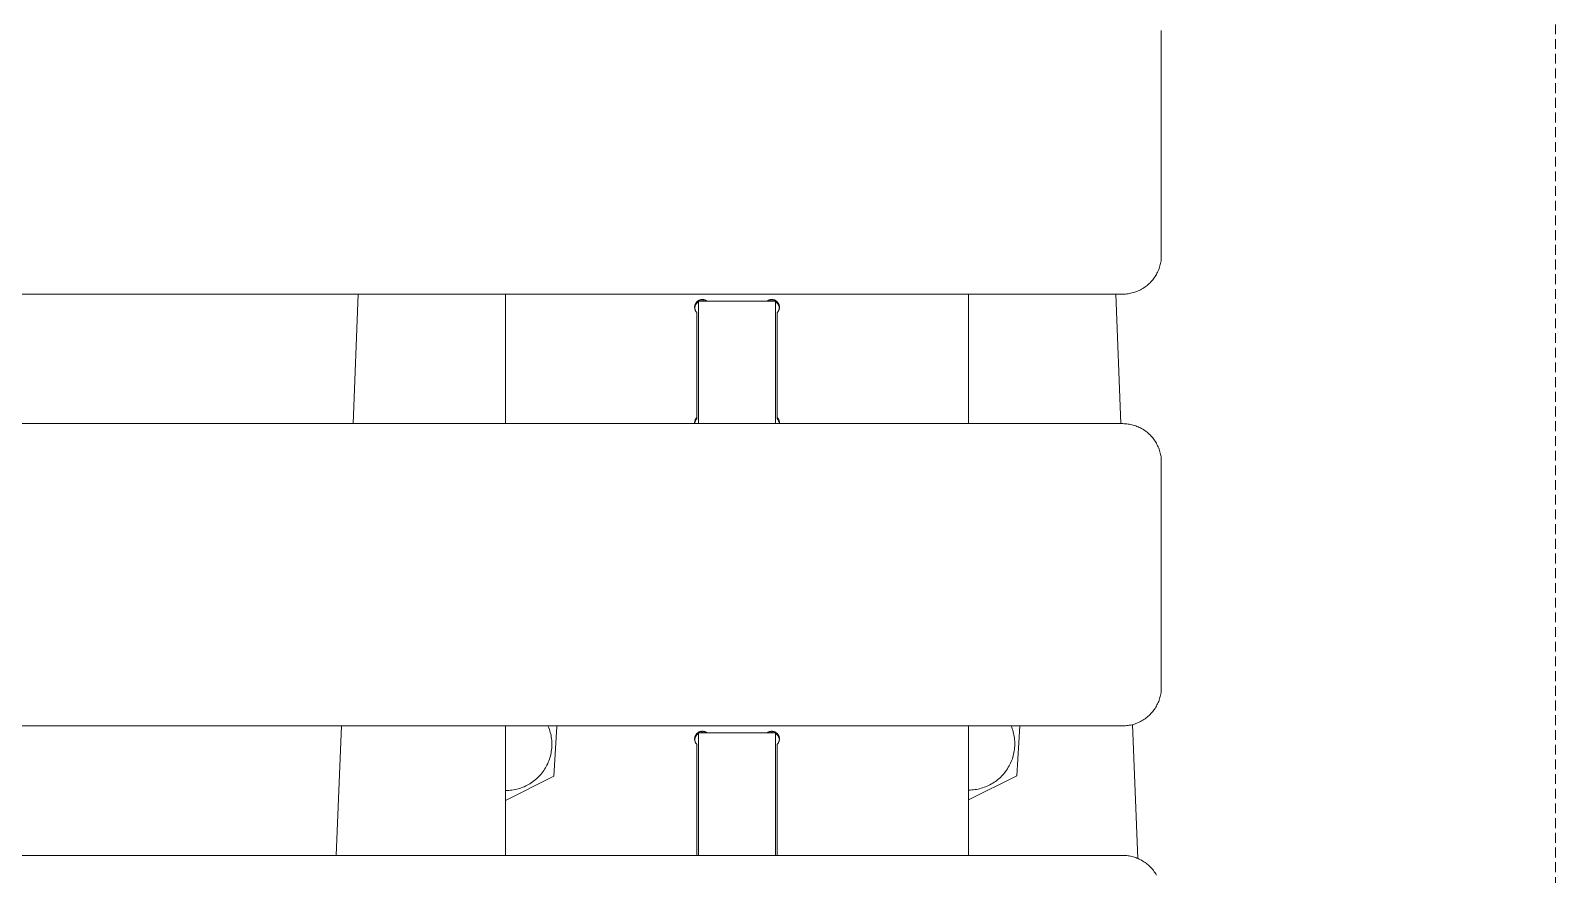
# Model space of a CAD drawing. Header units: millimetres. Extents: x -80 to 4518, y -398 to 2524.
# Drawn here: x 513.5 to 711.1, y -122.3 to -12.9 of the extents above; entities that cross this region are included whole.
import ezdxf

# ---------------------------------------------------------------- set-up
doc = ezdxf.new("R2010")
doc.units = ezdxf.units.MM
doc.linetypes.add('HIDDEN', pattern=[1.905, 1.27, -0.635])
doc.layers.add('ZANO_R', color=7, linetype='Continuous', lineweight=0)
doc.layers.add('ZANO_R_przerywana', color=7, linetype='HIDDEN', lineweight=0)

msp = doc.modelspace()

# ---------------------------------------------------------------- linework, layer by layer
at = {"layer": 'ZANO_R'}
for p, q in [((660.05, -12.89), (660.05, -40.87)), ((660.05, -40.87), (660.05, -42.05)), ((659.87, -43.4), (659.82, -43.56)), ((659.91, -43.23), (659.87, -43.4)), ((659.95, -43.07), (659.91, -43.23)), ((659.98, -42.9), (659.95, -43.07)), ((660.01, -42.73), (659.98, -42.9)), ((660.03, -42.56), (660.01, -42.73)), ((660.04, -42.39), (660.03, -42.56)), ((660.05, -42.22), (660.04, -42.39)), ((660.05, -42.05), (660.05, -42.22)), ((658.71, -45.46), (658.59, -45.59)), ((658.82, -45.34), (658.71, -45.46)), ((658.93, -45.21), (658.82, -45.34)), ((659.04, -45.07), (658.93, -45.21)), ((659.14, -44.93), (659.04, -45.07)), ((659.24, -44.79), (659.14, -44.93)), ((659.33, -44.65), (659.24, -44.79)), ((659.41, -44.5), (659.33, -44.65)), ((659.49, -44.35), (659.41, -44.5)), ((659.57, -44.2), (659.49, -44.35)), ((659.64, -44.04), (659.57, -44.2)), ((659.71, -43.88), (659.64, -44.04)), ((659.77, -43.72), (659.71, -43.88)), ((659.82, -43.56), (659.77, -43.72)), ((655.05, -47.05), (361.15, -47.05)), ((555.95, -47.05), (555.29, -63.84)), ((575.05, -63.84), (575.05, -47.05)), ((635.05, -47.05), (635.05, -63.84)), ((654.81, -63.84), (654.16, -47.05)), ((655.23, -47.05), (655.05, -47.05)), ((655.4, -47.04), (655.23, -47.05)), ((655.57, -47.02), (655.4, -47.04)), ((655.74, -47), (655.57, -47.02)), ((655.9, -46.98), (655.74, -47)), ((656.07, -46.95), (655.9, -46.98)), ((656.24, -46.91), (656.07, -46.95)), ((656.4, -46.86), (656.24, -46.91)), ((656.57, -46.82), (656.4, -46.86)), ((656.73, -46.76), (656.57, -46.82)), ((656.89, -46.7), (656.73, -46.76)), ((657.05, -46.64), (656.89, -46.7)), ((657.2, -46.57), (657.05, -46.64)), ((657.35, -46.49), (657.2, -46.57)), ((657.5, -46.41), (657.35, -46.49)), ((657.65, -46.32), (657.5, -46.41)), ((657.8, -46.23), (657.65, -46.32)), ((657.94, -46.13), (657.8, -46.23)), ((658.08, -46.03), (657.94, -46.13)), ((658.21, -45.93), (658.08, -46.03)), ((658.34, -45.82), (658.21, -45.93)), ((658.47, -45.7), (658.34, -45.82)), ((658.59, -45.59), (658.47, -45.7)), ((599.57, -48.68), (599.56, -48.72)), ((599.56, -48.72), (599.56, -48.75)), ((599.56, -48.75), (599.56, -48.78)), ((599.56, -48.78), (599.56, -48.82)), ((599.56, -48.82), (599.57, -48.85)), ((599.58, -48.58), (599.57, -48.61)), ((599.57, -48.61), (599.57, -48.65)), ((599.57, -48.65), (599.57, -48.68)), ((599.58, -48.74), (599.57, -48.78)), ((599.57, -48.78), (599.57, -48.81)), ((599.57, -48.81), (599.57, -48.84)), ((599.57, -48.85), (599.57, -48.89)), ((599.57, -48.89), (599.58, -48.92)), ((599.59, -48.54), (599.58, -48.58)), ((599.59, -48.71), (599.58, -48.74)), ((599.58, -48.92), (599.58, -48.96)), ((599.58, -48.96), (599.59, -48.99)), ((599.6, -48.48), (599.59, -48.51)), ((599.59, -48.51), (599.59, -48.54)), ((599.6, -48.64), (599.59, -48.68)), ((599.59, -48.68), (599.59, -48.71)), ((599.59, -48.99), (599.6, -49.02)), ((599.61, -48.44), (599.6, -48.48)), ((599.61, -48.61), (599.6, -48.64)), ((599.6, -49.02), (599.61, -49.06)), ((599.62, -48.41), (599.61, -48.44)), ((599.62, -48.58), (599.61, -48.61)), ((599.61, -49.06), (599.62, -49.09)), ((599.64, -48.38), (599.62, -48.41)), ((599.64, -48.55), (599.62, -48.58)), ((599.62, -49.09), (599.63, -49.12)), ((599.63, -49.12), (599.64, -49.15)), ((599.65, -48.35), (599.64, -48.38)), ((599.65, -48.52), (599.64, -48.55)), ((599.64, -49.15), (599.66, -49.19)), ((599.67, -48.32), (599.65, -48.35)), ((599.67, -48.49), (599.65, -48.52)), ((599.66, -49.19), (599.67, -49.22)), ((599.68, -48.29), (599.67, -48.32)), ((599.68, -48.46), (599.67, -48.49)), ((599.67, -49.22), (599.69, -49.25)), ((599.7, -48.26), (599.68, -48.29)), ((599.7, -48.43), (599.68, -48.46)), ((599.69, -49.25), (599.71, -49.28)), ((599.72, -48.23), (599.7, -48.26)), ((599.72, -48.4), (599.7, -48.43)), ((599.71, -49.28), (599.72, -49.31)), ((599.74, -48.2), (599.72, -48.23)), ((599.73, -48.37), (599.72, -48.4)), ((599.72, -49.31), (599.74, -49.33)), ((599.75, -48.34), (599.73, -48.37)), ((599.76, -48.17), (599.74, -48.2)), ((599.74, -49.33), (599.76, -49.36)), ((599.77, -48.31), (599.75, -48.34)), ((599.78, -48.14), (599.76, -48.17)), ((599.76, -49.36), (599.79, -49.39)), ((599.8, -48.29), (599.77, -48.31)), ((599.8, -48.12), (599.78, -48.14)), ((599.79, -49.39), (599.81, -49.42)), ((599.82, -48.09), (599.8, -48.12)), ((599.82, -48.26), (599.8, -48.29)), ((599.81, -49.42), (599.83, -49.44)), ((599.84, -48.06), (599.82, -48.09)), ((599.84, -48.24), (599.82, -48.26)), ((599.87, -48.04), (599.84, -48.06)), ((599.87, -48.21), (599.84, -48.24)), ((599.89, -48.02), (599.87, -48.04)), ((599.89, -48.19), (599.87, -48.21)), ((599.92, -47.99), (599.89, -48.02)), ((599.92, -48.17), (599.89, -48.19)), ((599.95, -47.97), (599.92, -47.99)), ((599.94, -48.15), (599.92, -48.17)), ((599.97, -48.12), (599.94, -48.15)), ((599.97, -47.95), (599.95, -47.97)), ((600, -47.93), (599.97, -47.95)), ((600, -48.1), (599.97, -48.12)), ((600.03, -47.91), (600, -47.93)), ((600.03, -48.09), (600, -48.1)), ((600.06, -47.89), (600.03, -47.91)), ((600.05, -48.07), (600.03, -48.09)), ((600.05, -47.97), (600.05, -47.97)), ((600.05, -47.97), (600.05, -47.97)), ((600.05, -47.97), (600.05, -47.97)), ((600.05, -47.97), (600.05, -47.97)), ((600.05, -47.97), (600.05, -47.97)), ((600.05, -47.97), (600.05, -48.01)), ((600.05, -47.97), (610.05, -47.97)), ((600.05, -48.01), (600.05, -48.15)), ((600.05, -48.15), (600.05, -48.78)), ((600.05, -48.78), (600.05, -50.84)), ((600.09, -47.88), (600.06, -47.89)), ((600.12, -47.86), (600.09, -47.88)), ((600.15, -47.85), (600.12, -47.86)), ((600.19, -47.83), (600.15, -47.85)), ((600.22, -47.82), (600.19, -47.83)), ((600.25, -47.81), (600.22, -47.82)), ((600.28, -47.8), (600.25, -47.81)), ((600.32, -47.79), (600.28, -47.8)), ((600.33, -47.96), (600.3, -47.97)), ((600.35, -47.78), (600.32, -47.79)), ((600.36, -47.95), (600.33, -47.96)), ((600.38, -47.78), (600.35, -47.78)), ((600.39, -47.94), (600.36, -47.95)), ((600.42, -47.77), (600.38, -47.78)), ((600.43, -47.94), (600.39, -47.94)), ((600.45, -47.77), (600.42, -47.77)), ((600.46, -47.94), (600.43, -47.94)), ((600.49, -47.76), (600.45, -47.77)), ((600.49, -47.93), (600.46, -47.94)), ((600.52, -47.76), (600.49, -47.76)), ((600.53, -47.93), (600.49, -47.93)), ((600.56, -47.76), (600.52, -47.76)), ((600.56, -47.93), (600.53, -47.93)), ((600.59, -47.76), (600.56, -47.76)), ((600.6, -47.93), (600.56, -47.93)), ((600.63, -47.76), (600.59, -47.76)), ((600.63, -47.93), (600.6, -47.93)), ((600.66, -47.77), (600.63, -47.76)), ((600.66, -47.94), (600.63, -47.93)), ((600.69, -47.77), (600.66, -47.77)), ((600.7, -47.94), (600.66, -47.94)), ((600.73, -47.78), (600.69, -47.77)), ((600.73, -47.94), (600.7, -47.94)), ((600.76, -47.78), (600.73, -47.78)), ((600.76, -47.95), (600.73, -47.94)), ((600.8, -47.79), (600.76, -47.78)), ((600.79, -47.96), (600.76, -47.95)), ((600.83, -47.97), (600.79, -47.96)), ((600.83, -47.8), (600.8, -47.79)), ((600.86, -47.81), (600.83, -47.8)), ((600.9, -47.82), (600.86, -47.81)), ((600.93, -47.83), (600.9, -47.82)), ((600.96, -47.84), (600.93, -47.83)), ((600.99, -47.86), (600.96, -47.84)), ((601.02, -47.87), (600.99, -47.86)), ((601.05, -47.89), (601.02, -47.87)), ((601.08, -47.91), (601.05, -47.89)), ((601.11, -47.93), (601.08, -47.91)), ((601.14, -47.95), (601.11, -47.93)), ((601.17, -47.97), (601.14, -47.95)), ((608.97, -47.95), (608.94, -47.97)), ((609, -47.93), (608.97, -47.95)), ((609.03, -47.91), (609, -47.93)), ((609.06, -47.89), (609.03, -47.91)), ((609.09, -47.87), (609.06, -47.89)), ((609.12, -47.86), (609.09, -47.87)), ((609.15, -47.84), (609.12, -47.86)), ((609.18, -47.83), (609.15, -47.84)), ((609.21, -47.82), (609.18, -47.83)), ((609.25, -47.81), (609.21, -47.82)), ((609.28, -47.8), (609.25, -47.81)), ((609.31, -47.79), (609.28, -47.8)), ((609.31, -47.96), (609.28, -47.97)), ((609.35, -47.78), (609.31, -47.79)), ((609.35, -47.95), (609.31, -47.96)), ((609.38, -47.78), (609.35, -47.78)), ((609.38, -47.94), (609.35, -47.95)), ((609.41, -47.77), (609.38, -47.78)), ((609.41, -47.94), (609.38, -47.94)), ((609.45, -47.77), (609.41, -47.77)), ((609.45, -47.94), (609.41, -47.94)), ((609.48, -47.76), (609.45, -47.77)), ((609.48, -47.93), (609.45, -47.94)), ((609.52, -47.76), (609.48, -47.76)), ((609.51, -47.93), (609.48, -47.93)), ((609.55, -47.93), (609.51, -47.93)), ((609.55, -47.76), (609.52, -47.76)), ((609.59, -47.76), (609.55, -47.76)), ((609.58, -47.93), (609.55, -47.93)), ((609.61, -47.93), (609.58, -47.93)), ((609.62, -47.76), (609.59, -47.76)), ((609.65, -47.94), (609.61, -47.93)), ((609.66, -47.77), (609.62, -47.76)), ((609.68, -47.94), (609.65, -47.94)), ((609.69, -47.77), (609.66, -47.77)), ((609.71, -47.94), (609.68, -47.94)), ((609.72, -47.78), (609.69, -47.77)), ((609.75, -47.95), (609.71, -47.94)), ((609.76, -47.78), (609.72, -47.78)), ((609.78, -47.96), (609.75, -47.95)), ((609.79, -47.79), (609.76, -47.78)), ((609.81, -47.97), (609.78, -47.96)), ((609.82, -47.8), (609.79, -47.79)), ((609.86, -47.81), (609.82, -47.8)), ((609.89, -47.82), (609.86, -47.81)), ((609.92, -47.83), (609.89, -47.82)), ((609.95, -47.85), (609.92, -47.83)), ((609.99, -47.86), (609.95, -47.85)), ((610.02, -47.88), (609.99, -47.86)), ((610.05, -47.89), (610.02, -47.88)), ((610.08, -47.91), (610.05, -47.89)), ((610.05, -47.97), (610.05, -47.97)), ((610.05, -47.97), (610.05, -47.97)), ((610.05, -47.97), (610.05, -47.97)), ((610.05, -47.97), (610.05, -47.97)), ((610.05, -47.97), (610.05, -47.97)), ((610.05, -47.97), (610.05, -48.01)), ((610.05, -48.01), (610.05, -48.15)), ((610.08, -48.09), (610.05, -48.07)), ((610.05, -48.15), (610.05, -48.78)), ((610.05, -48.78), (610.05, -50.84)), ((610.11, -47.93), (610.08, -47.91)), ((610.11, -48.1), (610.08, -48.09)), ((610.13, -47.95), (610.11, -47.93)), ((610.14, -48.12), (610.11, -48.1)), ((610.16, -47.97), (610.13, -47.95)), ((610.17, -48.15), (610.14, -48.12)), ((610.19, -47.99), (610.16, -47.97)), ((610.19, -48.17), (610.17, -48.15)), ((610.21, -48.02), (610.19, -47.99)), ((610.22, -48.19), (610.19, -48.17)), ((610.24, -48.04), (610.21, -48.02)), ((610.24, -48.21), (610.22, -48.19)), ((610.26, -48.06), (610.24, -48.04)), ((610.27, -48.24), (610.24, -48.21)), ((610.29, -48.09), (610.26, -48.06)), ((610.29, -48.26), (610.27, -48.24)), ((610.28, -49.44), (610.3, -49.42)), ((610.31, -48.12), (610.29, -48.09)), ((610.31, -48.29), (610.29, -48.26)), ((610.3, -49.42), (610.32, -49.39)), ((610.33, -48.14), (610.31, -48.12)), ((610.33, -48.31), (610.31, -48.29)), ((610.32, -49.39), (610.35, -49.36)), ((610.35, -48.17), (610.33, -48.14)), ((610.36, -48.34), (610.33, -48.31)), ((610.37, -48.2), (610.35, -48.17)), ((610.35, -49.36), (610.37, -49.33)), ((610.37, -48.37), (610.36, -48.34)), ((610.39, -48.23), (610.37, -48.2)), ((610.39, -48.4), (610.37, -48.37)), ((610.37, -49.33), (610.38, -49.31)), ((610.38, -49.31), (610.4, -49.28)), ((610.41, -48.26), (610.39, -48.23)), ((610.41, -48.43), (610.39, -48.4)), ((610.4, -49.28), (610.42, -49.25)), ((610.43, -48.29), (610.41, -48.26)), ((610.43, -48.46), (610.41, -48.43)), ((610.42, -49.25), (610.44, -49.22)), ((610.44, -48.32), (610.43, -48.29)), ((610.44, -48.49), (610.43, -48.46)), ((610.46, -48.35), (610.44, -48.32)), ((610.46, -48.52), (610.44, -48.49)), ((610.44, -49.22), (610.45, -49.19)), ((610.45, -49.19), (610.47, -49.15)), ((610.47, -48.38), (610.46, -48.35)), ((610.47, -48.55), (610.46, -48.52)), ((610.48, -48.41), (610.47, -48.38)), ((610.48, -48.58), (610.47, -48.55)), ((610.47, -49.15), (610.48, -49.12)), ((610.5, -48.44), (610.48, -48.41)), ((610.5, -48.61), (610.48, -48.58)), ((610.48, -49.12), (610.49, -49.09)), ((610.49, -49.09), (610.5, -49.06)), ((610.51, -48.48), (610.5, -48.44)), ((610.51, -48.64), (610.5, -48.61)), ((610.5, -49.06), (610.51, -49.02)), ((610.52, -48.51), (610.51, -48.48)), ((610.51, -48.68), (610.51, -48.64)), ((610.52, -48.71), (610.51, -48.68)), ((610.51, -49.02), (610.52, -48.99)), ((610.52, -48.54), (610.52, -48.51)), ((610.53, -48.58), (610.52, -48.54)), ((610.53, -48.74), (610.52, -48.71)), ((610.52, -48.99), (610.53, -48.96)), ((610.54, -48.61), (610.53, -48.58)), ((610.54, -48.78), (610.53, -48.74)), ((610.53, -48.92), (610.54, -48.89)), ((610.53, -48.96), (610.53, -48.92)), ((610.54, -48.65), (610.54, -48.61)), ((610.54, -48.68), (610.54, -48.65)), ((610.55, -48.72), (610.54, -48.68)), ((610.54, -48.81), (610.54, -48.78)), ((610.54, -48.84), (610.54, -48.81)), ((610.54, -48.85), (610.55, -48.82)), ((610.54, -48.89), (610.54, -48.85)), ((610.55, -48.75), (610.55, -48.72)), ((610.55, -48.78), (610.55, -48.75)), ((610.55, -48.82), (610.55, -48.78)), ((599.83, -49.44), (599.85, -49.47)), ((599.85, -49.47), (599.85, -63.03)), ((600.05, -50.84), (600.05, -60.83)), ((610.05, -50.84), (610.05, -60.83)), ((610.25, -49.47), (610.28, -49.44)), ((610.25, -63.03), (610.25, -49.47)), ((600.05, -60.83), (600.05, -60.96)), ((600.05, -60.96), (600.05, -63.84)), ((610.05, -60.96), (610.05, -60.83)), ((610.05, -60.96), (610.05, -63.84)), ((599.69, -63.25), (599.67, -63.28)), ((599.71, -63.22), (599.69, -63.25)), ((599.72, -63.19), (599.71, -63.22)), ((599.74, -63.16), (599.72, -63.19)), ((599.76, -63.13), (599.74, -63.16)), ((599.79, -63.1), (599.76, -63.13)), ((599.81, -63.08), (599.79, -63.1)), ((599.81, -63.24), (599.79, -63.27)), ((599.83, -63.05), (599.81, -63.08)), ((599.83, -63.22), (599.81, -63.24)), ((599.85, -63.03), (599.83, -63.05)), ((599.85, -63.2), (599.83, -63.22)), ((599.85, -63.2), (599.85, -63.03)), ((610.25, -63.2), (610.25, -63.03)), ((610.25, -63.03), (610.28, -63.05)), ((610.28, -63.22), (610.25, -63.2)), ((610.28, -63.05), (610.3, -63.08)), ((610.3, -63.24), (610.28, -63.22)), ((610.3, -63.08), (610.32, -63.1)), ((610.32, -63.27), (610.3, -63.24)), ((610.32, -63.1), (610.34, -63.13)), ((610.34, -63.13), (610.37, -63.16)), ((610.37, -63.16), (610.38, -63.19)), ((610.38, -63.19), (610.4, -63.22)), ((610.4, -63.22), (610.42, -63.25)), ((610.42, -63.25), (610.44, -63.28)), ((361.15, -63.84), (655.05, -63.84)), ((599.57, -63.64), (599.56, -63.67)), ((599.56, -63.67), (599.56, -63.71)), ((599.56, -63.71), (599.56, -63.74)), ((599.56, -63.74), (599.56, -63.77)), ((599.56, -63.77), (599.56, -63.81)), ((599.56, -63.81), (599.57, -63.84)), ((599.58, -63.57), (599.57, -63.6)), ((599.57, -63.6), (599.57, -63.64)), ((599.58, -63.72), (599.57, -63.75)), ((599.57, -63.75), (599.57, -63.78)), ((599.57, -63.78), (599.57, -63.82)), ((599.59, -63.5), (599.58, -63.53)), ((599.58, -63.53), (599.58, -63.57)), ((599.59, -63.69), (599.58, -63.72)), ((599.6, -63.47), (599.59, -63.5)), ((599.6, -63.62), (599.59, -63.65)), ((599.59, -63.65), (599.59, -63.69)), ((599.61, -63.43), (599.6, -63.47)), ((599.61, -63.59), (599.6, -63.62)), ((599.62, -63.4), (599.61, -63.43)), ((599.62, -63.56), (599.61, -63.59)), ((599.63, -63.37), (599.62, -63.4)), ((599.63, -63.53), (599.62, -63.56)), ((599.64, -63.34), (599.63, -63.37)), ((599.65, -63.5), (599.63, -63.53)), ((599.66, -63.31), (599.64, -63.34)), ((599.66, -63.47), (599.65, -63.5)), ((599.67, -63.28), (599.66, -63.31)), ((599.68, -63.44), (599.66, -63.47)), ((599.69, -63.41), (599.68, -63.44)), ((599.71, -63.38), (599.69, -63.41)), ((599.73, -63.35), (599.71, -63.38)), ((599.75, -63.32), (599.73, -63.35)), ((599.77, -63.3), (599.75, -63.32)), ((599.79, -63.27), (599.77, -63.3)), ((610.34, -63.3), (610.32, -63.27)), ((610.36, -63.32), (610.34, -63.3)), ((610.38, -63.35), (610.36, -63.32)), ((610.4, -63.38), (610.38, -63.35)), ((610.42, -63.41), (610.4, -63.38)), ((610.43, -63.44), (610.42, -63.41)), ((610.45, -63.47), (610.43, -63.44)), ((610.44, -63.28), (610.45, -63.31)), ((610.45, -63.31), (610.47, -63.34)), ((610.46, -63.5), (610.45, -63.47)), ((610.47, -63.53), (610.46, -63.5)), ((610.47, -63.34), (610.48, -63.37)), ((610.49, -63.56), (610.47, -63.53)), ((610.48, -63.37), (610.49, -63.4)), ((610.49, -63.4), (610.5, -63.43)), ((610.5, -63.59), (610.49, -63.56)), ((610.5, -63.43), (610.51, -63.47)), ((610.51, -63.62), (610.5, -63.59)), ((610.51, -63.47), (610.52, -63.5)), ((610.52, -63.65), (610.51, -63.62)), ((610.52, -63.5), (610.53, -63.53)), ((610.52, -63.69), (610.52, -63.65)), ((610.53, -63.72), (610.52, -63.69)), ((610.53, -63.53), (610.53, -63.57)), ((610.53, -63.57), (610.54, -63.6)), ((610.54, -63.75), (610.53, -63.72)), ((610.54, -63.6), (610.54, -63.64)), ((610.54, -63.64), (610.55, -63.67)), ((610.54, -63.78), (610.54, -63.75)), ((610.55, -63.77), (610.54, -63.81)), ((610.54, -63.82), (610.54, -63.78)), ((610.54, -63.81), (610.54, -63.84)), ((610.55, -63.67), (610.55, -63.71)), ((610.55, -63.71), (610.55, -63.74)), ((610.55, -63.74), (610.55, -63.77)), ((655.05, -63.84), (655.23, -63.85)), ((655.23, -63.85), (655.4, -63.85)), ((655.4, -63.85), (655.57, -63.87)), ((655.57, -63.87), (655.74, -63.89)), ((655.74, -63.89), (655.9, -63.92)), ((655.9, -63.92), (656.07, -63.95)), ((656.07, -63.95), (656.24, -63.98)), ((656.24, -63.98), (656.4, -64.03)), ((656.4, -64.03), (656.57, -64.08)), ((656.57, -64.08), (656.73, -64.13)), ((656.73, -64.13), (656.89, -64.19)), ((656.89, -64.19), (657.05, -64.26)), ((657.05, -64.26), (657.2, -64.33)), ((657.2, -64.33), (657.35, -64.4)), ((657.35, -64.4), (657.5, -64.48)), ((657.5, -64.48), (657.65, -64.57)), ((657.65, -64.57), (657.8, -64.66)), ((657.8, -64.66), (657.94, -64.76)), ((657.94, -64.76), (658.08, -64.86)), ((658.08, -64.86), (658.21, -64.96)), ((658.21, -64.96), (658.34, -65.07)), ((658.34, -65.07), (658.47, -65.19)), ((658.47, -65.19), (658.59, -65.31)), ((658.59, -65.31), (658.71, -65.43)), ((658.71, -65.43), (658.82, -65.56)), ((658.82, -65.56), (658.93, -65.69)), ((658.93, -65.69), (659.04, -65.82)), ((659.04, -65.82), (659.14, -65.96)), ((659.14, -65.96), (659.24, -66.1)), ((659.24, -66.1), (659.33, -66.24)), ((659.33, -66.24), (659.41, -66.39)), ((659.41, -66.39), (659.49, -66.54)), ((659.49, -66.54), (659.57, -66.7)), ((659.57, -66.7), (659.64, -66.85)), ((659.64, -66.85), (659.71, -67.01)), ((659.71, -67.01), (659.77, -67.17)), ((659.77, -67.17), (659.82, -67.33)), ((659.82, -67.33), (659.87, -67.49)), ((659.87, -67.49), (659.91, -67.66)), ((659.91, -67.66), (659.95, -67.83)), ((659.95, -67.83), (659.98, -67.99)), ((659.98, -67.99), (660.01, -68.16)), ((660.01, -68.16), (660.03, -68.33)), ((660.03, -68.33), (660.04, -68.5)), ((660.04, -68.5), (660.05, -68.67)), ((660.05, -68.67), (660.05, -68.84)), ((660.05, -68.84), (660.05, -96.82)), ((660.05, -96.82), (660.05, -98)), ((660.01, -98.68), (659.98, -98.85)), ((660.03, -98.51), (660.01, -98.68)), ((660.04, -98.34), (660.03, -98.51)), ((660.05, -98.17), (660.04, -98.34)), ((660.05, -98), (660.05, -98.17)), ((659.24, -100.74), (659.14, -100.88)), ((659.33, -100.6), (659.24, -100.74)), ((659.41, -100.45), (659.33, -100.6)), ((659.49, -100.3), (659.41, -100.45)), ((659.57, -100.15), (659.49, -100.3)), ((659.64, -99.99), (659.57, -100.15)), ((659.71, -99.83), (659.64, -99.99)), ((659.77, -99.67), (659.71, -99.83)), ((659.82, -99.51), (659.77, -99.67)), ((659.87, -99.35), (659.82, -99.51)), ((659.91, -99.18), (659.87, -99.35)), ((659.95, -99.02), (659.91, -99.18)), ((659.98, -98.85), (659.95, -99.02)), ((656.57, -102.77), (656.4, -102.81)), ((656.73, -102.71), (656.57, -102.77)), ((656.89, -102.65), (656.73, -102.71)), ((657.05, -102.59), (656.89, -102.65)), ((657.2, -102.52), (657.05, -102.59)), ((657.35, -102.44), (657.2, -102.52)), ((657.5, -102.36), (657.35, -102.44)), ((657.65, -102.27), (657.5, -102.36)), ((657.8, -102.18), (657.65, -102.27)), ((657.94, -102.08), (657.8, -102.18)), ((658.08, -101.98), (657.94, -102.08)), ((658.21, -101.88), (658.08, -101.98)), ((658.34, -101.77), (658.21, -101.88)), ((658.47, -101.65), (658.34, -101.77)), ((658.59, -101.54), (658.47, -101.65)), ((658.71, -101.41), (658.59, -101.54)), ((658.82, -101.29), (658.71, -101.41)), ((658.93, -101.16), (658.82, -101.29)), ((659.04, -101.02), (658.93, -101.16)), ((659.14, -100.88), (659.04, -101.02)), ((655.05, -103), (361.15, -103)), ((553.77, -103), (553.11, -119.79)), ((575.05, -119.79), (575.05, -103)), ((580.58, -103.07), (580.66, -103.26)), ((580.58, -103.07), (580.66, -103.26)), ((580.66, -103.26), (580.73, -103.46)), ((580.66, -103.26), (580.73, -103.46)), ((580.73, -103.46), (580.8, -103.65)), ((580.73, -103.46), (580.8, -103.65)), ((580.8, -103.65), (580.85, -103.85)), ((580.8, -103.65), (580.85, -103.85)), ((580.85, -103.85), (580.9, -104.05)), ((580.85, -103.85), (580.9, -104.05)), ((580.9, -104.05), (580.95, -104.26)), ((580.9, -104.05), (580.95, -104.26)), ((580.95, -104.26), (580.98, -104.46)), ((580.95, -104.26), (580.98, -104.46)), ((580.98, -104.46), (581.01, -104.67)), ((580.98, -104.46), (581.01, -104.67)), ((581.01, -104.67), (581.03, -104.87)), ((581.01, -104.67), (581.03, -104.87)), ((581.31, -109.54), (581.71, -103.07)), ((581.31, -109.54), (581.71, -103.07)), ((599.57, -104.63), (599.56, -104.67)), ((599.56, -104.67), (599.56, -104.7)), ((599.56, -104.7), (599.56, -104.73)), ((599.56, -104.73), (599.56, -104.77)), ((599.58, -104.53), (599.57, -104.56)), ((599.57, -104.56), (599.57, -104.6)), ((599.57, -104.6), (599.57, -104.63)), ((599.58, -104.69), (599.57, -104.73)), ((599.57, -104.73), (599.57, -104.76)), ((599.57, -104.76), (599.57, -104.79)), ((599.59, -104.49), (599.58, -104.53)), ((599.59, -104.66), (599.58, -104.69)), ((599.6, -104.43), (599.59, -104.46)), ((599.59, -104.46), (599.59, -104.49)), ((599.6, -104.59), (599.59, -104.63)), ((599.59, -104.63), (599.59, -104.66)), ((599.61, -104.39), (599.6, -104.43)), ((599.61, -104.56), (599.6, -104.59)), ((599.62, -104.36), (599.61, -104.39)), ((599.62, -104.53), (599.61, -104.56)), ((599.64, -104.33), (599.62, -104.36)), ((599.64, -104.5), (599.62, -104.53)), ((599.65, -104.3), (599.64, -104.33)), ((599.65, -104.47), (599.64, -104.5)), ((599.67, -104.27), (599.65, -104.3)), ((599.67, -104.44), (599.65, -104.47)), ((599.68, -104.24), (599.67, -104.27)), ((599.68, -104.41), (599.67, -104.44)), ((599.7, -104.21), (599.68, -104.24)), ((599.7, -104.38), (599.68, -104.41)), ((599.72, -104.18), (599.7, -104.21)), ((599.72, -104.35), (599.7, -104.38)), ((599.74, -104.15), (599.72, -104.18)), ((599.73, -104.32), (599.72, -104.35)), ((599.75, -104.29), (599.73, -104.32)), ((599.76, -104.12), (599.74, -104.15)), ((599.77, -104.26), (599.75, -104.29)), ((599.78, -104.09), (599.76, -104.12)), ((599.8, -104.24), (599.77, -104.26)), ((599.8, -104.07), (599.78, -104.09)), ((599.82, -104.04), (599.8, -104.07)), ((599.82, -104.21), (599.8, -104.24)), ((599.84, -104.01), (599.82, -104.04)), ((599.84, -104.19), (599.82, -104.21)), ((599.87, -103.99), (599.84, -104.01)), ((599.87, -104.16), (599.84, -104.19)), ((599.89, -103.97), (599.87, -103.99)), ((599.89, -104.14), (599.87, -104.16)), ((599.92, -103.94), (599.89, -103.97)), ((599.92, -104.12), (599.89, -104.14)), ((599.95, -103.92), (599.92, -103.94)), ((599.94, -104.1), (599.92, -104.12)), ((599.97, -104.07), (599.94, -104.1)), ((599.97, -103.9), (599.95, -103.92)), ((600, -103.88), (599.97, -103.9)), ((600, -104.05), (599.97, -104.07)), ((600.03, -103.86), (600, -103.88)), ((600.03, -104.04), (600, -104.05)), ((600.06, -103.84), (600.03, -103.86)), ((600.05, -104.02), (600.03, -104.04)), ((600.05, -103.92), (600.05, -103.92)), ((600.05, -103.92), (600.05, -103.92)), ((600.05, -103.92), (600.05, -103.92)), ((600.05, -103.92), (600.05, -103.92)), ((600.05, -103.92), (600.05, -103.92)), ((600.05, -103.92), (600.05, -103.96)), ((600.05, -103.92), (610.05, -103.92)), ((600.05, -103.96), (600.05, -104.1)), ((600.05, -104.1), (600.05, -104.73)), ((600.05, -104.73), (600.05, -106.79)), ((600.09, -103.83), (600.06, -103.84)), ((600.12, -103.81), (600.09, -103.83)), ((600.15, -103.8), (600.12, -103.81)), ((600.19, -103.78), (600.15, -103.8)), ((600.22, -103.77), (600.19, -103.78)), ((600.25, -103.76), (600.22, -103.77)), ((600.28, -103.75), (600.25, -103.76)), ((600.32, -103.74), (600.28, -103.75)), ((600.33, -103.91), (600.3, -103.92)), ((600.35, -103.73), (600.32, -103.74)), ((600.36, -103.9), (600.33, -103.91)), ((600.38, -103.73), (600.35, -103.73)), ((600.39, -103.89), (600.36, -103.9)), ((600.42, -103.72), (600.38, -103.73)), ((600.43, -103.89), (600.39, -103.89)), ((600.45, -103.72), (600.42, -103.72)), ((600.46, -103.89), (600.43, -103.89)), ((600.49, -103.71), (600.45, -103.72)), ((600.49, -103.88), (600.46, -103.89)), ((600.52, -103.71), (600.49, -103.71)), ((600.53, -103.88), (600.49, -103.88)), ((600.56, -103.71), (600.52, -103.71)), ((600.56, -103.88), (600.53, -103.88)), ((600.59, -103.71), (600.56, -103.71)), ((600.6, -103.88), (600.56, -103.88)), ((600.63, -103.71), (600.59, -103.71)), ((600.63, -103.88), (600.6, -103.88)), ((600.66, -103.72), (600.63, -103.71)), ((600.66, -103.89), (600.63, -103.88)), ((600.69, -103.72), (600.66, -103.72)), ((600.7, -103.89), (600.66, -103.89)), ((600.73, -103.73), (600.69, -103.72)), ((600.73, -103.89), (600.7, -103.89)), ((600.76, -103.73), (600.73, -103.73)), ((600.76, -103.9), (600.73, -103.89)), ((600.8, -103.74), (600.76, -103.73)), ((600.79, -103.91), (600.76, -103.9)), ((600.83, -103.92), (600.79, -103.91)), ((600.83, -103.75), (600.8, -103.74)), ((600.86, -103.76), (600.83, -103.75)), ((600.9, -103.77), (600.86, -103.76)), ((600.93, -103.78), (600.9, -103.77)), ((600.96, -103.79), (600.93, -103.78)), ((600.99, -103.81), (600.96, -103.79)), ((601.02, -103.82), (600.99, -103.81)), ((601.05, -103.84), (601.02, -103.82)), ((601.08, -103.86), (601.05, -103.84)), ((601.11, -103.88), (601.08, -103.86)), ((601.14, -103.9), (601.11, -103.88)), ((601.17, -103.92), (601.14, -103.9)), ((608.97, -103.9), (608.94, -103.92)), ((609, -103.88), (608.97, -103.9)), ((609.03, -103.86), (609, -103.88)), ((609.06, -103.84), (609.03, -103.86)), ((609.09, -103.82), (609.06, -103.84)), ((609.12, -103.81), (609.09, -103.82)), ((609.15, -103.79), (609.12, -103.81)), ((609.18, -103.78), (609.15, -103.79)), ((609.21, -103.77), (609.18, -103.78)), ((609.25, -103.76), (609.21, -103.77)), ((609.28, -103.75), (609.25, -103.76)), ((609.31, -103.74), (609.28, -103.75)), ((609.31, -103.91), (609.28, -103.92)), ((609.35, -103.73), (609.31, -103.74)), ((609.35, -103.9), (609.31, -103.91)), ((609.38, -103.73), (609.35, -103.73)), ((609.38, -103.89), (609.35, -103.9)), ((609.41, -103.72), (609.38, -103.73)), ((609.41, -103.89), (609.38, -103.89)), ((609.45, -103.72), (609.41, -103.72)), ((609.45, -103.89), (609.41, -103.89)), ((609.48, -103.71), (609.45, -103.72)), ((609.48, -103.88), (609.45, -103.89)), ((609.52, -103.71), (609.48, -103.71)), ((609.51, -103.88), (609.48, -103.88)), ((609.55, -103.88), (609.51, -103.88)), ((609.55, -103.71), (609.52, -103.71)), ((609.59, -103.71), (609.55, -103.71)), ((609.58, -103.88), (609.55, -103.88)), ((609.61, -103.88), (609.58, -103.88)), ((609.62, -103.71), (609.59, -103.71)), ((609.65, -103.89), (609.61, -103.88)), ((609.66, -103.72), (609.62, -103.71)), ((609.68, -103.89), (609.65, -103.89)), ((609.69, -103.72), (609.66, -103.72)), ((609.71, -103.89), (609.68, -103.89)), ((609.72, -103.73), (609.69, -103.72)), ((609.75, -103.9), (609.71, -103.89)), ((609.76, -103.73), (609.72, -103.73)), ((609.78, -103.91), (609.75, -103.9)), ((609.79, -103.74), (609.76, -103.73)), ((609.81, -103.92), (609.78, -103.91)), ((609.82, -103.75), (609.79, -103.74)), ((609.86, -103.76), (609.82, -103.75)), ((609.89, -103.77), (609.86, -103.76)), ((609.92, -103.78), (609.89, -103.77)), ((609.95, -103.8), (609.92, -103.78)), ((609.99, -103.81), (609.95, -103.8)), ((610.02, -103.83), (609.99, -103.81)), ((610.05, -103.84), (610.02, -103.83)), ((610.08, -103.86), (610.05, -103.84)), ((610.05, -103.92), (610.05, -103.92)), ((610.05, -103.92), (610.05, -103.92)), ((610.05, -103.92), (610.05, -103.92)), ((610.05, -103.92), (610.05, -103.92)), ((610.05, -103.92), (610.05, -103.92)), ((610.05, -103.92), (610.05, -103.96)), ((610.05, -103.96), (610.05, -104.1)), ((610.08, -104.04), (610.05, -104.02)), ((610.05, -104.1), (610.05, -104.73)), ((610.05, -104.73), (610.05, -106.79)), ((610.11, -103.88), (610.08, -103.86)), ((610.11, -104.05), (610.08, -104.04)), ((610.13, -103.9), (610.11, -103.88)), ((610.14, -104.07), (610.11, -104.05)), ((610.16, -103.92), (610.13, -103.9)), ((610.17, -104.1), (610.14, -104.07)), ((610.19, -103.94), (610.16, -103.92)), ((610.19, -104.12), (610.17, -104.1)), ((610.21, -103.97), (610.19, -103.94)), ((610.22, -104.14), (610.19, -104.12)), ((610.24, -103.99), (610.21, -103.97)), ((610.24, -104.16), (610.22, -104.14)), ((610.26, -104.01), (610.24, -103.99)), ((610.27, -104.19), (610.24, -104.16)), ((610.29, -104.04), (610.26, -104.01)), ((610.29, -104.21), (610.27, -104.19)), ((610.31, -104.07), (610.29, -104.04)), ((610.31, -104.24), (610.29, -104.21)), ((610.33, -104.09), (610.31, -104.07)), ((610.33, -104.26), (610.31, -104.24)), ((610.35, -104.12), (610.33, -104.09)), ((610.36, -104.29), (610.33, -104.26)), ((610.37, -104.15), (610.35, -104.12)), ((610.37, -104.32), (610.36, -104.29)), ((610.39, -104.18), (610.37, -104.15)), ((610.39, -104.35), (610.37, -104.32)), ((610.41, -104.21), (610.39, -104.18)), ((610.41, -104.38), (610.39, -104.35)), ((610.43, -104.24), (610.41, -104.21)), ((610.43, -104.41), (610.41, -104.38)), ((610.44, -104.27), (610.43, -104.24)), ((610.44, -104.44), (610.43, -104.41)), ((610.46, -104.3), (610.44, -104.27)), ((610.46, -104.47), (610.44, -104.44)), ((610.47, -104.33), (610.46, -104.3)), ((610.47, -104.5), (610.46, -104.47)), ((610.48, -104.36), (610.47, -104.33)), ((610.48, -104.53), (610.47, -104.5)), ((610.5, -104.39), (610.48, -104.36)), ((610.5, -104.56), (610.48, -104.53)), ((610.51, -104.43), (610.5, -104.39)), ((610.51, -104.59), (610.5, -104.56)), ((610.52, -104.46), (610.51, -104.43)), ((610.51, -104.63), (610.51, -104.59)), ((610.52, -104.66), (610.51, -104.63)), ((610.52, -104.49), (610.52, -104.46)), ((610.53, -104.53), (610.52, -104.49)), ((610.53, -104.69), (610.52, -104.66)), ((610.54, -104.56), (610.53, -104.53)), ((610.54, -104.73), (610.53, -104.69)), ((610.54, -104.6), (610.54, -104.56)), ((610.54, -104.63), (610.54, -104.6)), ((610.55, -104.67), (610.54, -104.63)), ((610.54, -104.76), (610.54, -104.73)), ((610.54, -104.79), (610.54, -104.76)), ((610.55, -104.7), (610.55, -104.67)), ((610.55, -104.73), (610.55, -104.7)), ((610.55, -104.77), (610.55, -104.73)), ((635.05, -103), (635.05, -119.79)), ((635.05, -103), (635.05, -119.79)), ((640.58, -103), (640.66, -103.19)), ((640.58, -103), (640.66, -103.19)), ((640.66, -103.19), (640.73, -103.39)), ((640.66, -103.19), (640.73, -103.39)), ((640.73, -103.39), (640.8, -103.58)), ((640.73, -103.39), (640.8, -103.58)), ((640.8, -103.58), (640.85, -103.78)), ((640.8, -103.58), (640.85, -103.78)), ((640.85, -103.78), (640.9, -103.99)), ((640.85, -103.78), (640.9, -103.99)), ((640.9, -103.99), (640.95, -104.19)), ((640.9, -103.99), (640.95, -104.19)), ((640.95, -104.19), (640.98, -104.39)), ((640.95, -104.19), (640.98, -104.39)), ((640.98, -104.39), (641.01, -104.6)), ((640.98, -104.39), (641.01, -104.6)), ((641.01, -104.6), (641.03, -104.8)), ((641.01, -104.6), (641.03, -104.8)), ((641.31, -109.47), (641.71, -103)), ((641.31, -109.47), (641.71, -103)), ((655.23, -103), (655.05, -103)), ((655.4, -102.99), (655.23, -103)), ((655.57, -102.97), (655.4, -102.99)), ((655.74, -102.95), (655.57, -102.97)), ((655.9, -102.93), (655.74, -102.95)), ((656.07, -102.9), (655.9, -102.93)), ((656.24, -102.86), (656.07, -102.9)), ((656.4, -102.81), (656.24, -102.86)), ((657.01, -120.19), (656.33, -102.83)), ((580.91, -106.73), (580.86, -106.93)), ((580.91, -106.73), (580.86, -106.93)), ((580.95, -106.52), (580.91, -106.73)), ((580.95, -106.52), (580.91, -106.73)), ((580.98, -106.32), (580.95, -106.52)), ((580.98, -106.32), (580.95, -106.52)), ((581.01, -106.11), (580.98, -106.32)), ((581.01, -106.11), (580.98, -106.32)), ((581.03, -105.91), (581.01, -106.11)), ((581.03, -105.91), (581.01, -106.11)), ((581.03, -104.87), (581.05, -105.08)), ((581.03, -104.87), (581.05, -105.08)), ((581.05, -105.7), (581.03, -105.91)), ((581.05, -105.7), (581.03, -105.91)), ((581.05, -105.08), (581.05, -105.29)), ((581.05, -105.08), (581.05, -105.29)), ((581.05, -105.29), (581.05, -105.49)), ((581.05, -105.29), (581.05, -105.49)), ((581.05, -105.49), (581.05, -105.7)), ((581.05, -105.49), (581.05, -105.7)), ((599.56, -104.77), (599.57, -104.8)), ((599.57, -104.8), (599.57, -104.84)), ((599.57, -104.84), (599.58, -104.87)), ((599.58, -104.87), (599.58, -104.91)), ((599.58, -104.91), (599.59, -104.94)), ((599.59, -104.94), (599.6, -104.97)), ((599.6, -104.97), (599.61, -105.01)), ((599.61, -105.01), (599.62, -105.04)), ((599.62, -105.04), (599.63, -105.07)), ((599.63, -105.07), (599.64, -105.1)), ((599.64, -105.1), (599.66, -105.14)), ((599.66, -105.14), (599.67, -105.17)), ((599.67, -105.17), (599.69, -105.2)), ((599.69, -105.2), (599.71, -105.23)), ((599.71, -105.23), (599.72, -105.26)), ((599.72, -105.26), (599.74, -105.28)), ((599.74, -105.28), (599.76, -105.31)), ((599.76, -105.31), (599.79, -105.34)), ((599.79, -105.34), (599.81, -105.37)), ((599.81, -105.37), (599.83, -105.39)), ((599.83, -105.39), (599.85, -105.42)), ((599.85, -105.42), (599.85, -119.79)), ((610.25, -105.42), (610.28, -105.39)), ((610.25, -119.79), (610.25, -105.42)), ((610.28, -105.39), (610.3, -105.37)), ((610.3, -105.37), (610.32, -105.34)), ((610.32, -105.34), (610.35, -105.31)), ((610.35, -105.31), (610.37, -105.28)), ((610.37, -105.28), (610.38, -105.26)), ((610.38, -105.26), (610.4, -105.23)), ((610.4, -105.23), (610.42, -105.2)), ((610.42, -105.2), (610.44, -105.17)), ((610.44, -105.17), (610.45, -105.14)), ((610.45, -105.14), (610.47, -105.1)), ((610.47, -105.1), (610.48, -105.07)), ((610.48, -105.07), (610.49, -105.04)), ((610.49, -105.04), (610.5, -105.01)), ((610.5, -105.01), (610.51, -104.97)), ((610.51, -104.97), (610.52, -104.94)), ((610.52, -104.94), (610.53, -104.91)), ((610.53, -104.87), (610.54, -104.84)), ((610.53, -104.91), (610.53, -104.87)), ((610.54, -104.8), (610.55, -104.77)), ((610.54, -104.84), (610.54, -104.8)), ((640.91, -106.66), (640.86, -106.86)), ((640.91, -106.66), (640.86, -106.86)), ((640.95, -106.45), (640.91, -106.66)), ((640.95, -106.45), (640.91, -106.66)), ((640.98, -106.25), (640.95, -106.45)), ((640.98, -106.25), (640.95, -106.45)), ((641.01, -106.05), (640.98, -106.25)), ((641.01, -106.05), (640.98, -106.25)), ((641.03, -105.84), (641.01, -106.05)), ((641.03, -105.84), (641.01, -106.05)), ((641.03, -104.8), (641.05, -105.01)), ((641.03, -104.8), (641.05, -105.01)), ((641.05, -105.63), (641.03, -105.84)), ((641.05, -105.63), (641.03, -105.84)), ((641.05, -105.01), (641.05, -105.22)), ((641.05, -105.01), (641.05, -105.22)), ((641.05, -105.22), (641.05, -105.42)), ((641.05, -105.22), (641.05, -105.42)), ((641.05, -105.42), (641.05, -105.63)), ((641.05, -105.42), (641.05, -105.63)), ((580.11, -108.63), (579.99, -108.8)), ((580.11, -108.63), (579.99, -108.8)), ((580.22, -108.45), (580.11, -108.63)), ((580.22, -108.45), (580.11, -108.63)), ((580.32, -108.27), (580.22, -108.45)), ((580.32, -108.27), (580.22, -108.45)), ((580.42, -108.09), (580.32, -108.27)), ((580.42, -108.09), (580.32, -108.27)), ((580.51, -107.9), (580.42, -108.09)), ((580.51, -107.9), (580.42, -108.09)), ((580.59, -107.71), (580.51, -107.9)), ((580.59, -107.71), (580.51, -107.9)), ((580.67, -107.52), (580.59, -107.71)), ((580.67, -107.52), (580.59, -107.71)), ((580.74, -107.32), (580.67, -107.52)), ((580.74, -107.32), (580.67, -107.52)), ((580.8, -107.13), (580.74, -107.32)), ((580.8, -107.13), (580.74, -107.32)), ((580.86, -106.93), (580.8, -107.13)), ((580.86, -106.93), (580.8, -107.13)), ((600.05, -106.79), (600.05, -116.78)), ((610.05, -106.79), (610.05, -116.78)), ((640.11, -108.56), (639.99, -108.73)), ((640.11, -108.56), (639.99, -108.73)), ((640.22, -108.38), (640.11, -108.56)), ((640.22, -108.38), (640.11, -108.56)), ((640.32, -108.2), (640.22, -108.38)), ((640.32, -108.2), (640.22, -108.38)), ((640.42, -108.02), (640.32, -108.2)), ((640.42, -108.02), (640.32, -108.2)), ((640.51, -107.83), (640.42, -108.02)), ((640.51, -107.83), (640.42, -108.02)), ((640.59, -107.64), (640.51, -107.83)), ((640.59, -107.64), (640.51, -107.83)), ((640.67, -107.45), (640.59, -107.64)), ((640.67, -107.45), (640.59, -107.64)), ((640.74, -107.26), (640.67, -107.45)), ((640.74, -107.26), (640.67, -107.45)), ((640.8, -107.06), (640.74, -107.26)), ((640.8, -107.06), (640.74, -107.26)), ((640.86, -106.86), (640.8, -107.06)), ((640.86, -106.86), (640.8, -107.06)), ((575.05, -112.66), (581.31, -109.54)), ((575.05, -112.66), (581.31, -109.54)), ((578.03, -110.61), (577.84, -110.71)), ((578.03, -110.61), (577.84, -110.71)), ((578.2, -110.5), (578.03, -110.61)), ((578.2, -110.5), (578.03, -110.61)), ((578.38, -110.39), (578.2, -110.5)), ((578.38, -110.39), (578.2, -110.5)), ((578.55, -110.27), (578.38, -110.39)), ((578.55, -110.27), (578.38, -110.39)), ((578.72, -110.15), (578.55, -110.27)), ((578.72, -110.15), (578.55, -110.27)), ((578.88, -110.02), (578.72, -110.15)), ((578.88, -110.02), (578.72, -110.15)), ((579.04, -109.89), (578.88, -110.02)), ((579.04, -109.89), (578.88, -110.02)), ((579.19, -109.75), (579.04, -109.89)), ((579.19, -109.75), (579.04, -109.89)), ((579.34, -109.6), (579.19, -109.75)), ((579.34, -109.6), (579.19, -109.75)), ((579.48, -109.45), (579.34, -109.6)), ((579.48, -109.45), (579.34, -109.6)), ((579.62, -109.29), (579.48, -109.45)), ((579.62, -109.29), (579.48, -109.45)), ((579.75, -109.13), (579.62, -109.29)), ((579.75, -109.13), (579.62, -109.29)), ((579.87, -108.97), (579.75, -109.13)), ((579.87, -108.97), (579.75, -109.13)), ((579.99, -108.8), (579.87, -108.97)), ((579.99, -108.8), (579.87, -108.97)), ((635.05, -112.59), (641.31, -109.47)), ((635.05, -112.59), (641.31, -109.47)), ((637.84, -110.64), (637.66, -110.73)), ((637.84, -110.64), (637.66, -110.73)), ((638.03, -110.54), (637.84, -110.64)), ((638.03, -110.54), (637.84, -110.64)), ((638.2, -110.43), (638.03, -110.54)), ((638.2, -110.43), (638.03, -110.54)), ((638.38, -110.32), (638.2, -110.43)), ((638.38, -110.32), (638.2, -110.43)), ((638.55, -110.21), (638.38, -110.32)), ((638.55, -110.21), (638.38, -110.32)), ((638.72, -110.08), (638.55, -110.21)), ((638.72, -110.08), (638.55, -110.21)), ((638.88, -109.95), (638.72, -110.08)), ((638.88, -109.95), (638.72, -110.08)), ((639.04, -109.82), (638.88, -109.95)), ((639.04, -109.82), (638.88, -109.95)), ((639.19, -109.68), (639.04, -109.82)), ((639.19, -109.68), (639.04, -109.82)), ((639.34, -109.53), (639.19, -109.68)), ((639.34, -109.53), (639.19, -109.68)), ((639.48, -109.38), (639.34, -109.53)), ((639.48, -109.38), (639.34, -109.53)), ((639.62, -109.23), (639.48, -109.38)), ((639.62, -109.23), (639.48, -109.38)), ((639.75, -109.07), (639.62, -109.23)), ((639.75, -109.07), (639.62, -109.23)), ((639.87, -108.9), (639.75, -109.07)), ((639.87, -108.9), (639.75, -109.07)), ((639.99, -108.73), (639.87, -108.9)), ((639.99, -108.73), (639.87, -108.9)), ((575.26, -111.39), (575.05, -111.4)), ((575.26, -111.39), (575.05, -111.4)), ((575.47, -111.38), (575.26, -111.39)), ((575.47, -111.38), (575.26, -111.39)), ((575.68, -111.36), (575.47, -111.38)), ((575.68, -111.36), (575.47, -111.38)), ((575.88, -111.34), (575.68, -111.36)), ((575.88, -111.34), (575.68, -111.36)), ((576.09, -111.31), (575.88, -111.34)), ((576.09, -111.31), (575.88, -111.34)), ((576.29, -111.27), (576.09, -111.31)), ((576.29, -111.27), (576.09, -111.31)), ((576.49, -111.22), (576.29, -111.27)), ((576.49, -111.22), (576.29, -111.27)), ((576.69, -111.17), (576.49, -111.22)), ((576.69, -111.17), (576.49, -111.22)), ((576.89, -111.11), (576.69, -111.17)), ((576.89, -111.11), (576.69, -111.17)), ((577.09, -111.04), (576.89, -111.11)), ((577.09, -111.04), (576.89, -111.11)), ((577.28, -110.97), (577.09, -111.04)), ((577.28, -110.97), (577.09, -111.04)), ((577.47, -110.89), (577.28, -110.97)), ((577.47, -110.89), (577.28, -110.97)), ((577.66, -110.8), (577.47, -110.89)), ((577.66, -110.8), (577.47, -110.89)), ((577.84, -110.71), (577.66, -110.8)), ((577.84, -110.71), (577.66, -110.8)), ((635.26, -111.32), (635.05, -111.33)), ((635.26, -111.32), (635.05, -111.33)), ((635.47, -111.31), (635.26, -111.32)), ((635.47, -111.31), (635.26, -111.32)), ((635.68, -111.3), (635.47, -111.31)), ((635.68, -111.3), (635.47, -111.31)), ((635.88, -111.27), (635.68, -111.3)), ((635.88, -111.27), (635.68, -111.3)), ((636.09, -111.24), (635.88, -111.27)), ((636.09, -111.24), (635.88, -111.27)), ((636.29, -111.2), (636.09, -111.24)), ((636.29, -111.2), (636.09, -111.24)), ((636.49, -111.15), (636.29, -111.2)), ((636.49, -111.15), (636.29, -111.2)), ((636.69, -111.1), (636.49, -111.15)), ((636.69, -111.1), (636.49, -111.15)), ((636.89, -111.04), (636.69, -111.1)), ((636.89, -111.04), (636.69, -111.1)), ((637.09, -110.97), (636.89, -111.04)), ((637.09, -110.97), (636.89, -111.04)), ((637.28, -110.9), (637.09, -110.97)), ((637.28, -110.9), (637.09, -110.97)), ((637.47, -110.82), (637.28, -110.9)), ((637.47, -110.82), (637.28, -110.9)), ((637.66, -110.73), (637.47, -110.82)), ((637.66, -110.73), (637.47, -110.82)), ((600.05, -116.78), (600.05, -116.91)), ((600.05, -116.91), (600.05, -119.79)), ((610.05, -116.91), (610.05, -116.78)), ((610.05, -116.91), (610.05, -119.79)), ((361.15, -119.79), (655.05, -119.79)), ((655.05, -119.79), (655.23, -119.8)), ((655.23, -119.8), (655.4, -119.8)), ((655.4, -119.8), (655.57, -119.82)), ((655.57, -119.82), (655.74, -119.84)), ((655.74, -119.84), (655.9, -119.87)), ((655.9, -119.87), (656.07, -119.9)), ((656.07, -119.9), (656.24, -119.93)), ((656.24, -119.93), (656.4, -119.98)), ((656.4, -119.98), (656.57, -120.03)), ((656.57, -120.03), (656.73, -120.08)), ((656.73, -120.08), (656.89, -120.14)), ((656.89, -120.14), (657.05, -120.21)), ((657.05, -120.21), (657.2, -120.28)), ((657.2, -120.28), (657.35, -120.35)), ((657.35, -120.35), (657.5, -120.43)), ((657.5, -120.43), (657.65, -120.52)), ((657.65, -120.52), (657.8, -120.61)), ((657.8, -120.61), (657.94, -120.71)), ((657.94, -120.71), (658.08, -120.81)), ((658.08, -120.81), (658.21, -120.91)), ((658.21, -120.91), (658.34, -121.02)), ((658.34, -121.02), (658.47, -121.14)), ((658.47, -121.14), (658.59, -121.26)), ((658.59, -121.26), (658.71, -121.38)), ((658.71, -121.38), (658.82, -121.51)), ((658.82, -121.51), (658.93, -121.64)), ((658.93, -121.64), (659.04, -121.77)), ((659.04, -121.77), (659.14, -121.91)), ((659.14, -121.91), (659.24, -122.05)), ((659.24, -122.05), (659.33, -122.19)), ((659.33, -122.19), (659.41, -122.34))]:
    msp.add_line(p, q, dxfattribs=at)
at = {"layer": 'ZANO_R_przerywana'}
msp.add_line((711.15, -281.98), (711.15, 158.02), dxfattribs=at)

doc.saveas('drawing.dxf')
